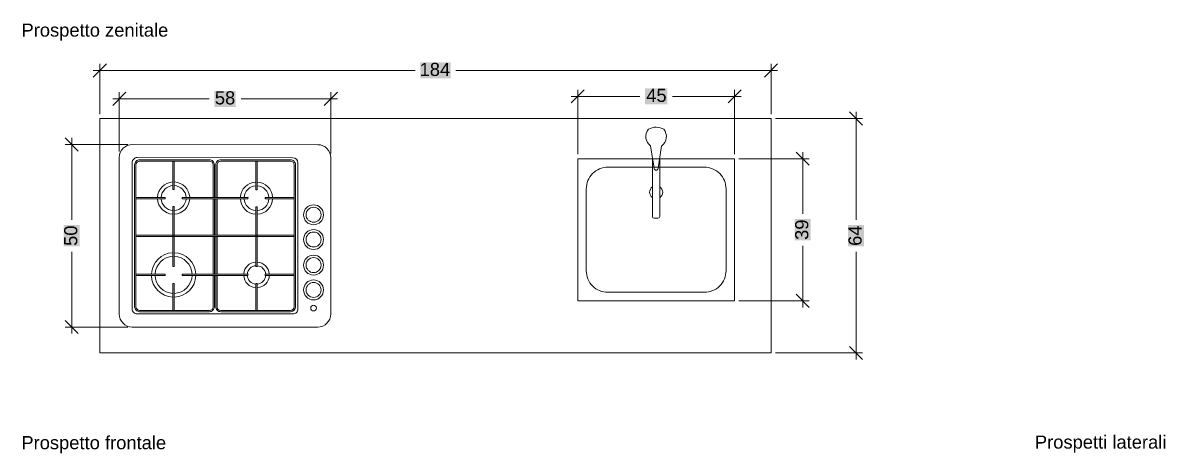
# Model space of a CAD drawing. Header units: metres. Extents: x -27.1 to 47.9, y -10.7 to 6.6.
# Drawn here: x 0.139 to 3.256, y 3.03 to 4.204 of the extents above; entities that cross this region are included whole.
import ezdxf

# ---------------------------------------------------------------- set-up
doc = ezdxf.new("R2010")
doc.units = ezdxf.units.M
doc.header["$MEASUREMENT"] = 0
doc.layers.add('PDF _Geometria_Num_Penna__7', color=7, linetype='Continuous', lineweight=18)
doc.layers.add('PDF _Testo_Num_Penna__7', color=7, linetype='Continuous', lineweight=18)
doc.layers.add('PDF _Riempimenti solidi_Num_Penna__1', color=7, linetype='Continuous', lineweight=18, true_color=0xd1d2d4)
doc.styles.add('GENERATED_STYLE_1', font='Arial')

msp = doc.modelspace()

# ---------------------------------------------------------------- hatches: boundary and pattern name
at = {"layer": 'PDF _Riempimenti solidi_Num_Penna__1', "linetype": 'Continuous', "lineweight": 18, "true_color": 0xd1d2d4}
for points in [[(1.2235, 4.0963), (1.2235, 4.0525), (1.3063, 4.0963)], [(1.2235, 4.0525), (1.3063, 4.0963), (1.3063, 4.0525)], [(1.8369, 4.0254), (1.8369, 3.9818), (1.8971, 4.0254)], [(1.8369, 3.9818), (1.8971, 4.0254), (1.8971, 3.9818)], [(0.6615, 4.0187), (0.6615, 3.9749), (0.7201, 4.0187)], [(0.6615, 3.9749), (0.7201, 4.0187), (0.7201, 3.9749)], [(0.2506, 3.5939), (0.2943, 3.5939), (0.2506, 3.6522)], [(0.2943, 3.5939), (0.2506, 3.6522), (0.2943, 3.6522)], [(2.2451, 3.6102), (2.2889, 3.6102), (2.2451, 3.6688)], [(2.2889, 3.6102), (2.2451, 3.6688), (2.2889, 3.6688)], [(2.3907, 3.5938), (2.4344, 3.5938), (2.3907, 3.6524)], [(2.4344, 3.5938), (2.3907, 3.6524), (2.4344, 3.6524)]]:
    msp.add_hatch(color=254, dxfattribs=at).paths.add_polyline_path(points)

# ---------------------------------------------------------------- linework, layer by layer
at = {"layer": 'PDF _Geometria_Num_Penna__7', "color": 7, "linetype": 'Continuous', "lineweight": 18, "flags": 128}
for points in [[(0.3672, 4.0923), (0.3313, 4.0565)], [(0.3492, 3.955), (0.3492, 4.0923)], [(2.1626, 4.0565), (2.1984, 4.0923)], [(2.1805, 3.955), (2.1805, 4.0923)], [(0.3313, 4.0744), (1.2091, 4.0744)], [(2.1984, 4.0744), (1.3206, 4.0744)], [(1.6709, 4.0215), (1.6351, 3.9856)], [(1.653, 3.8455), (1.653, 4.0215)], [(2.0631, 3.9856), (2.0989, 4.0215)], [(2.081, 3.8455), (2.081, 4.0215)], [(0.4202, 4.0147), (0.3844, 3.9789)], [(0.3844, 3.9968), (0.6472, 3.9968)], [(0.4023, 3.8528), (0.4023, 4.0147)], [(0.9972, 3.9968), (0.7344, 3.9968)], [(0.9613, 3.9789), (0.9972, 4.0147)], [(0.9792, 3.8478), (0.9792, 4.0147)], [(1.6351, 4.0036), (1.8226, 4.0036)], [(2.0989, 4.0036), (1.9114, 4.0036)], [(2.4304, 3.9252), (2.3946, 3.961)], [(2.4125, 3.961), (2.4125, 3.6667)], [(2.1924, 3.9431), (2.4304, 3.9431)], [(0.2903, 3.8543), (0.2545, 3.8901)], [(0.4257, 3.8722), (0.2545, 3.8722)], [(0.2724, 3.8901), (0.2724, 3.6666)], [(2.093, 3.8335), (2.2849, 3.8335)], [(2.2849, 3.8156), (2.2491, 3.8514)], [(2.267, 3.8514), (2.267, 3.6831)], [(0.5523, 3.8269), (0.5523, 3.7493), (0.5488, 3.7493), (0.5488, 3.8269)], [(0.775, 3.8269), (0.775, 3.7488), (0.7784, 3.7488), (0.7784, 3.8269)], [(0.4477, 3.7276), (0.5272, 3.7276), (0.5272, 3.7241), (0.4477, 3.7241)], [(0.6583, 3.7241), (0.6583, 3.6248)], [(0.6617, 3.7241), (0.6617, 3.6248)], [(0.6655, 3.7241), (0.6655, 3.6248)], [(0.669, 3.7241), (0.669, 3.6248)], [(0.7999, 3.7276), (0.8796, 3.7276)], [(0.8, 3.7276), (0.8, 3.7241), (0.8796, 3.7241)], [(0.8795, 3.6248), (0.4477, 3.6248)], [(0.8795, 3.6213), (0.4477, 3.6213)], [(0.6583, 3.6213), (0.6583, 3.5185)], [(0.6617, 3.6213), (0.6617, 3.5185)], [(0.6655, 3.6213), (0.6655, 3.5185)], [(0.669, 3.6213), (0.669, 3.5185)], [(2.267, 3.4275), (2.267, 3.5959)], [(0.2724, 3.3559), (0.2724, 3.5796)], [(2.4125, 3.2852), (2.4125, 3.5795)], [(0.4477, 3.5185), (0.5273, 3.5185), (0.5273, 3.515)], [(0.4477, 3.515), (0.5272, 3.515)], [(0.5487, 3.4191), (0.5488, 3.4929), (0.5523, 3.4929), (0.5523, 3.4191)], [(0.7784, 3.4191), (0.7784, 3.4929), (0.775, 3.4929), (0.775, 3.4191)], [(0.8796, 3.5185), (0.7999, 3.5185), (0.8, 3.515), (0.8796, 3.515)], [(2.2491, 3.4633), (2.2849, 3.4275)], [(2.093, 3.4454), (2.2849, 3.4454)], [(0.2545, 3.3919), (0.2903, 3.3559)], [(0.4257, 3.3739), (0.2545, 3.3739)], [(2.3946, 3.321), (2.4304, 3.2852)], [(2.1924, 3.3031), (2.4304, 3.3031)]]:
    msp.add_lwpolyline(points, dxfattribs=at)
for points in [[(0.3492, 3.9431), (2.1805, 3.9431), (2.1805, 3.303), (0.3492, 3.303)], [(2.081, 3.8335), (1.653, 3.8335), (1.653, 3.4454), (2.081, 3.4454)], [(0.5739, 3.7241), (0.5739, 3.7276), (0.7535, 3.7276), (0.7534, 3.7241)], [(0.5488, 3.5394), (0.5488, 3.7026), (0.5523, 3.7026), (0.5523, 3.5394)], [(0.7784, 3.7023), (0.775, 3.7023), (0.775, 3.5394), (0.7784, 3.5394)], [(0.7534, 3.515), (0.7535, 3.5185), (0.5738, 3.5185), (0.5739, 3.515)]]:
    msp.add_lwpolyline(points, close=True, dxfattribs=at)
for points in [[(1.8821, 3.8685, 0.426689), (1.8881, 3.9138, 0.265278), (1.8459, 3.9139, 0.426609), (1.852, 3.8685)], [(1.8519, 3.8684), (1.8613, 3.8072, 0.88173), (1.8726, 3.8072), (1.882, 3.8684)], [(1.8767, 3.8343), (1.8767, 3.6757, -0.414211), (1.8718, 3.6708), (1.8619, 3.6708, -0.414211), (1.8569, 3.6757), (1.8569, 3.8362)], [(0.6617, 3.515), (0.6617, 3.4293, -0.414286), (0.6481, 3.4157), (0.4578, 3.4157, -0.414286), (0.4442, 3.4294), (0.4442, 3.6231), (0.4442, 3.8168, -0.414286), (0.4578, 3.8304), (0.6481, 3.8304, -0.414286), (0.6617, 3.8168), (0.6617, 3.7276)], [(0.6583, 3.515), (0.6583, 3.4293, -0.414136), (0.6481, 3.4191), (0.4578, 3.4193, -0.414267), (0.4477, 3.4294), (0.4477, 3.6231), (0.4477, 3.8168, -0.414136), (0.4578, 3.8269), (0.6481, 3.8269, -0.414136), (0.6583, 3.8168), (0.6583, 3.7276)], [(0.6655, 3.515), (0.6655, 3.4293, 0.414286), (0.6791, 3.4157), (0.8694, 3.4157, 0.414189), (0.883, 3.4294), (0.883, 3.6231), (0.883, 3.8168, 0.414286), (0.8694, 3.8304), (0.6791, 3.8304, 0.414286), (0.6655, 3.8168), (0.6655, 3.7276)], [(0.669, 3.515), (0.669, 3.4293, 0.414136), (0.6791, 3.4191), (0.8694, 3.4193, 0.414136), (0.8796, 3.4294), (0.8795, 3.6231), (0.8796, 3.8168, 0.414136), (0.8694, 3.8269), (0.6791, 3.8269, 0.414136), (0.669, 3.8168), (0.669, 3.7276)]]:
    msp.add_lwpolyline(points, format="xyb", dxfattribs=at)
for points in [[(0.402, 3.8366, -0.414528), (0.4377, 3.8723), (0.9437, 3.8717, -0.413854), (0.9792, 3.8359), (0.9793, 3.4095, -0.41418), (0.9436, 3.3739), (0.4376, 3.3739, -0.41418), (0.402, 3.4095)], [(0.8761, 3.8362, -0.406551), (0.8896, 3.8224), (0.8896, 3.4231, -0.414286), (0.876, 3.4096), (0.7612, 3.4096), (0.4513, 3.4095, -0.414286), (0.4376, 3.4231), (0.4376, 3.823, -0.414418), (0.4513, 3.8366)], [(1.9985, 3.8104, -0.414222), (2.0576, 3.751), (2.0577, 3.5279, -0.414222), (1.9984, 3.4687), (1.7355, 3.4687, -0.414222), (1.6763, 3.5278), (1.6763, 3.751, -0.414222), (1.7355, 3.8102)]]:
    msp.add_lwpolyline(points, format="xyb", close=True, dxfattribs=at)
at = {"layer": 'PDF _Geometria_Num_Penna__7', "color": 7, "linetype": 'Continuous', "lineweight": 18}
for centre, radius in [((0.9323, 3.6804), 0.0272), ((0.9323, 3.6804), 0.0204), ((0.9323, 3.6128), 0.0272), ((0.9323, 3.6128), 0.0204), ((0.9323, 3.5429), 0.0272), ((0.9323, 3.5429), 0.0204), ((0.9323, 3.4752), 0.0272), ((0.9323, 3.4752), 0.0204), ((0.9323, 3.4256), 0.00774)]:
    msp.add_circle(centre, radius, dxfattribs=at)
for centre, radius, start, end in [((0.5506, 3.726), 0.044, 92.9489, 177.3161), ((0.5506, 3.726), 0.034, 92.9536, 177.3146), ((0.5506, 3.726), 0.034, 2.6858, 87.071), ((0.5505, 3.726), 0.044, 2.6875, 87.0669), ((0.7767, 3.7256), 0.044, 92.9278, 176.6651), ((0.7767, 3.7256), 0.034, 92.9299, 176.6685), ((0.7767, 3.7256), 0.034, 3.3374, 87.0517), ((0.7767, 3.7256), 0.044, 3.3409, 87.0469), ((1.867, 3.7418), 0.0178, 124.6188, 235.3918), ((1.867, 3.7418), 0.0178, 303.4615, 56.5385), ((0.5506, 3.726), 0.044, 183.2017, 267.0356), ((0.5506, 3.726), 0.034, 183.2003, 267.0316), ((0.5505, 3.726), 0.034, 272.9244, 356.8), ((0.5506, 3.726), 0.044, 272.9179, 356.8111), ((0.7767, 3.7256), 0.044, 182.5429, 267.0916), ((0.7767, 3.7256), 0.034, 182.5401, 267.0926), ((0.7767, 3.7256), 0.034, 272.9574, 357.4661), ((0.7767, 3.7256), 0.044, 272.9588, 357.4645), ((0.5506, 3.5162), 0.0605, 92.006, 177.3803), ((0.5506, 3.5162), 0.0505, 92.0073, 177.3779), ((0.5505, 3.5162), 0.0505, 2.6289, 88.052), ((0.5506, 3.5162), 0.0605, 2.6251, 88.0541), ((0.7767, 3.5162), 0.035, 93.9141, 174.6881), ((0.7767, 3.5162), 0.0251, 93.9044, 174.7062), ((0.7767, 3.5162), 0.0251, 5.3026, 85.9576), ((0.7767, 3.5162), 0.035, 5.3101, 85.9453), ((0.5506, 3.5162), 0.0605, 181.3311, 267.9803), ((0.5505, 3.5162), 0.0505, 181.3282, 267.9863), ((0.5506, 3.5162), 0.0505, 271.9298, 358.6772), ((0.5506, 3.5162), 0.0605, 271.9319, 358.6774), ((0.7767, 3.5162), 0.035, 182.6576, 266.1034), ((0.7767, 3.5162), 0.0251, 182.6638, 266.094), ((0.7767, 3.5162), 0.0251, 274.0623, 357.3437), ((0.7767, 3.5162), 0.035, 274.0612, 357.3447)]:
    msp.add_arc(centre, radius, start, end, dxfattribs=at)

# ---------------------------------------------------------------- texts
at = {"layer": 'PDF _Testo_Num_Penna__7', "color": 7, "linetype": 'Continuous', "lineweight": 18, "char_height": 0.03583, "attachment_point": 7, "style": 'GENERATED_STYLE_1'}
for s, insert in [('\\A1;{\\pql;\\fArial|b0|i0|c0|p34;Prospetto zenitale}', (0.1354, 4.1559)), ('\\A1;{\\pql;\\fArial|b0|i0|c0|p34;184}', (1.2216, 4.0588)), ('\\A1;{\\pql;\\fArial|b0|i0|c0|p34;45}', (1.8399, 3.9879)), ('\\A1;{\\pql;\\fArial|b0|i0|c0|p34;58}', (0.663, 3.9812)), ('\\A1;{\\pql;\\fArial|b0|i0|c0|p34;Prospetto frontale}', (0.1351, 3.0295)), ('\\A1;{\\pql;\\fArial|b0|i0|c0|p34;Prospetti laterali}', (2.9003, 3.0311))]:
    msp.add_mtext(s, dxfattribs=dict(at, insert=insert))
at = {"layer": 'PDF _Testo_Num_Penna__7', "color": 7, "linetype": 'Continuous', "lineweight": 18, "char_height": 0.03583, "attachment_point": 7, "rotation": 90, "style": 'GENERATED_STYLE_1'}
for s, insert in [('\\A1;{\\pql;\\fArial|b0|i0|c0|p34;50}', (0.2882, 3.5954)), ('\\A1;{\\pql;\\fArial|b0|i0|c0|p34;39}', (2.2827, 3.6117)), ('\\A1;{\\pql;\\fArial|b0|i0|c0|p34;64}', (2.4281, 3.5955))]:
    msp.add_mtext(s, dxfattribs=dict(at, insert=insert))

doc.saveas('drawing.dxf')
